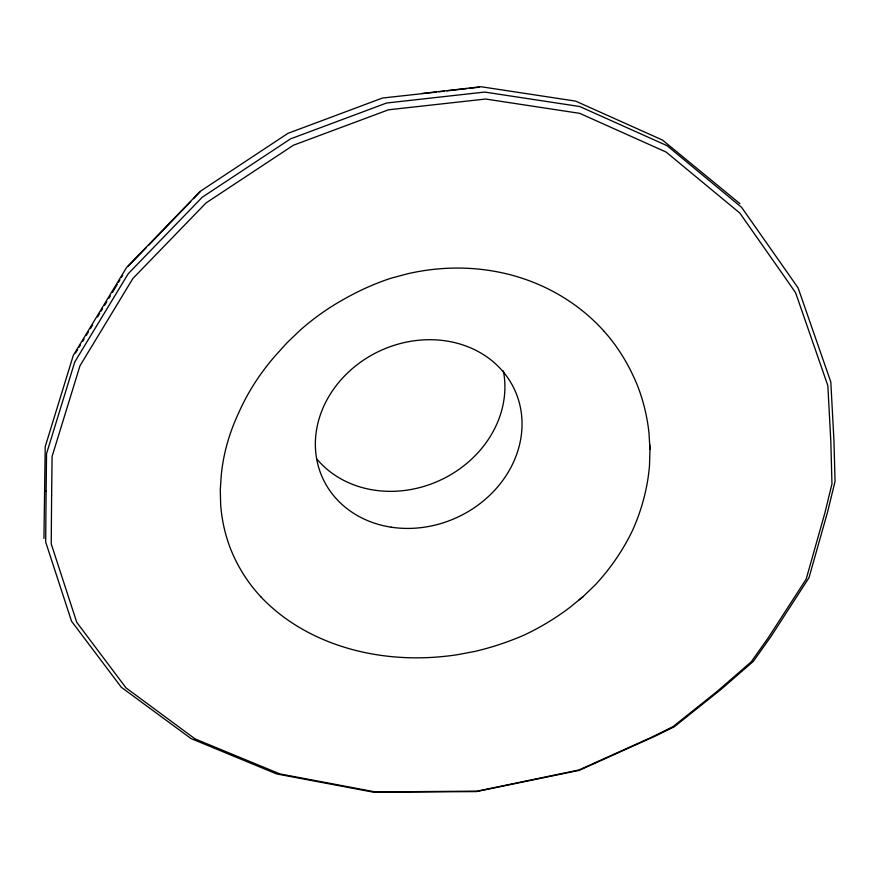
<?xml version="1.0" encoding="UTF-8"?>
<svg xmlns="http://www.w3.org/2000/svg" width="879" height="879" viewBox="0 0 879 879"><rect width="100%" height="100%" fill="white"/><g stroke="black" fill="none" stroke-linecap="round" stroke-linejoin="round"><path stroke-width="1.32" d="M43.95 538.442L45.214 446.631L73.287 355.435L126.499 267.601L200.115 191.49M604.225 331.46C618.651 347.579 629.771 366.4 637.802 386.43A221.123 198.302 -33.2 0 1 648.999 433.226L649.988 449.51L649.482 465.848A219.838 193.204 -27.4 0 1 633.122 529.136A219.838 188.545 -22.4 0 1 595.588 584.546L583.282 596.434L569.933 607.378A221.134 184.271 -18.1 0 1 525.115 634.627C508.919 641.802 492.064 647.373 474.825 651.427L457.476 654.69A222.464 179.283 -14.4 0 1 260.997 596.984M112.468 292.476L117.248 284.455M118.61 282.159L119.983 279.874M121.346 277.577L122.708 275.292M75.528 353.017L77.66 349.523M79.077 347.194L80.505 344.865M82.637 341.371L84.054 339.041M86.186 335.547L88.318 332.053M90.46 328.559L92.592 325.065M97.569 316.912L99.701 313.418M101.118 311.089L102.546 308.76M104.678 305.266L106.809 301.772M108.941 298.278L110.358 295.948M190.732 201.566L148.705 245.219M193.534 198.643L201.005 190.842L287.905 133.366L382.464 98.03L436.16 92.13M128.18 266.117L145.903 248.065M579.217 599.786L583.282 596.434M421.876 93.493L481.055 86.735L575.602 101.107L662.469 140.047L739.92 203.664M438.841 91.823L444.203 91.207M446.884 90.9L466.969 88.603M469.65 88.296L479.022 87.23M261.03 596.962C247.691 582.81 237.286 566.065 230.21 547.969A221.134 184.271 -18.1 0 1 220.662 504.733L220.277 489.757L221.321 474.561A219.838 188.545 -22.4 0 1 238.55 413.174A219.838 193.193 -27.4 0 1 275.204 355.863L286.983 342.832L299.728 330.592A221.134 198.302 -33.2 0 1 342.898 299.772C358.192 291.048 374.256 283.719 390.99 278.214L407.779 273.732A222.464 202.752 -39.9 0 1 604.258 331.438M649.988 449.51L649.702 444.543M503.392 371.026A105.645 91.768 -24.8 0 1 441.038 479.835A105.645 91.768 -24.8 0 1 317 459.179M46.115 491.053L45.675 542.024L71.518 621.178L121.291 687.246L191.106 738.613L276.665 773.938L373.476 792.199L476.363 791.594L579.195 770.378L655.921 735.789L674.281 726.757L721.044 689.4L753.358 661.349L771.092 636.341L808.988 577.745L827.644 511.765L835.05 481.428L833.951 440.698L830.809 381.98L798.165 288.092L792.045 279.236L741.612 207.367L667.018 145.65L579.7 106.513L484.659 92.064L386.551 103.019L290.488 138.893L202.214 197.259L128.235 273.71L74.759 361.972L46.543 453.63L46.115 491.053M51.63 495.591L51.224 543.936L76.77 622.354L126.016 687.883L195.105 738.92L279.797 773.883L375.597 791.957L477.352 791.133L579.019 769.949L650.91 737.547L673.006 726.669L717.363 691.224L751.171 661.887L768.07 638.044L806.164 579.162L824.909 512.864L831.963 483.933L830.82 441.335L827.842 385.639L795.638 292.828L785.485 278.149L739.81 213.048L666.128 152.067L579.7 113.336L485.637 99.03L388.485 109.798L293.399 145.233L206.06 202.917L132.883 278.5L79.989 365.763L52.092 456.443L51.63 495.591M391.188 527.191A105.645 91.768 -24.8 0 0 518.72 400.703A105.645 91.768 -24.8 0 0 346.183 374.311A105.645 91.768 -24.8 0 0 391.188 527.191"/></g></svg>
